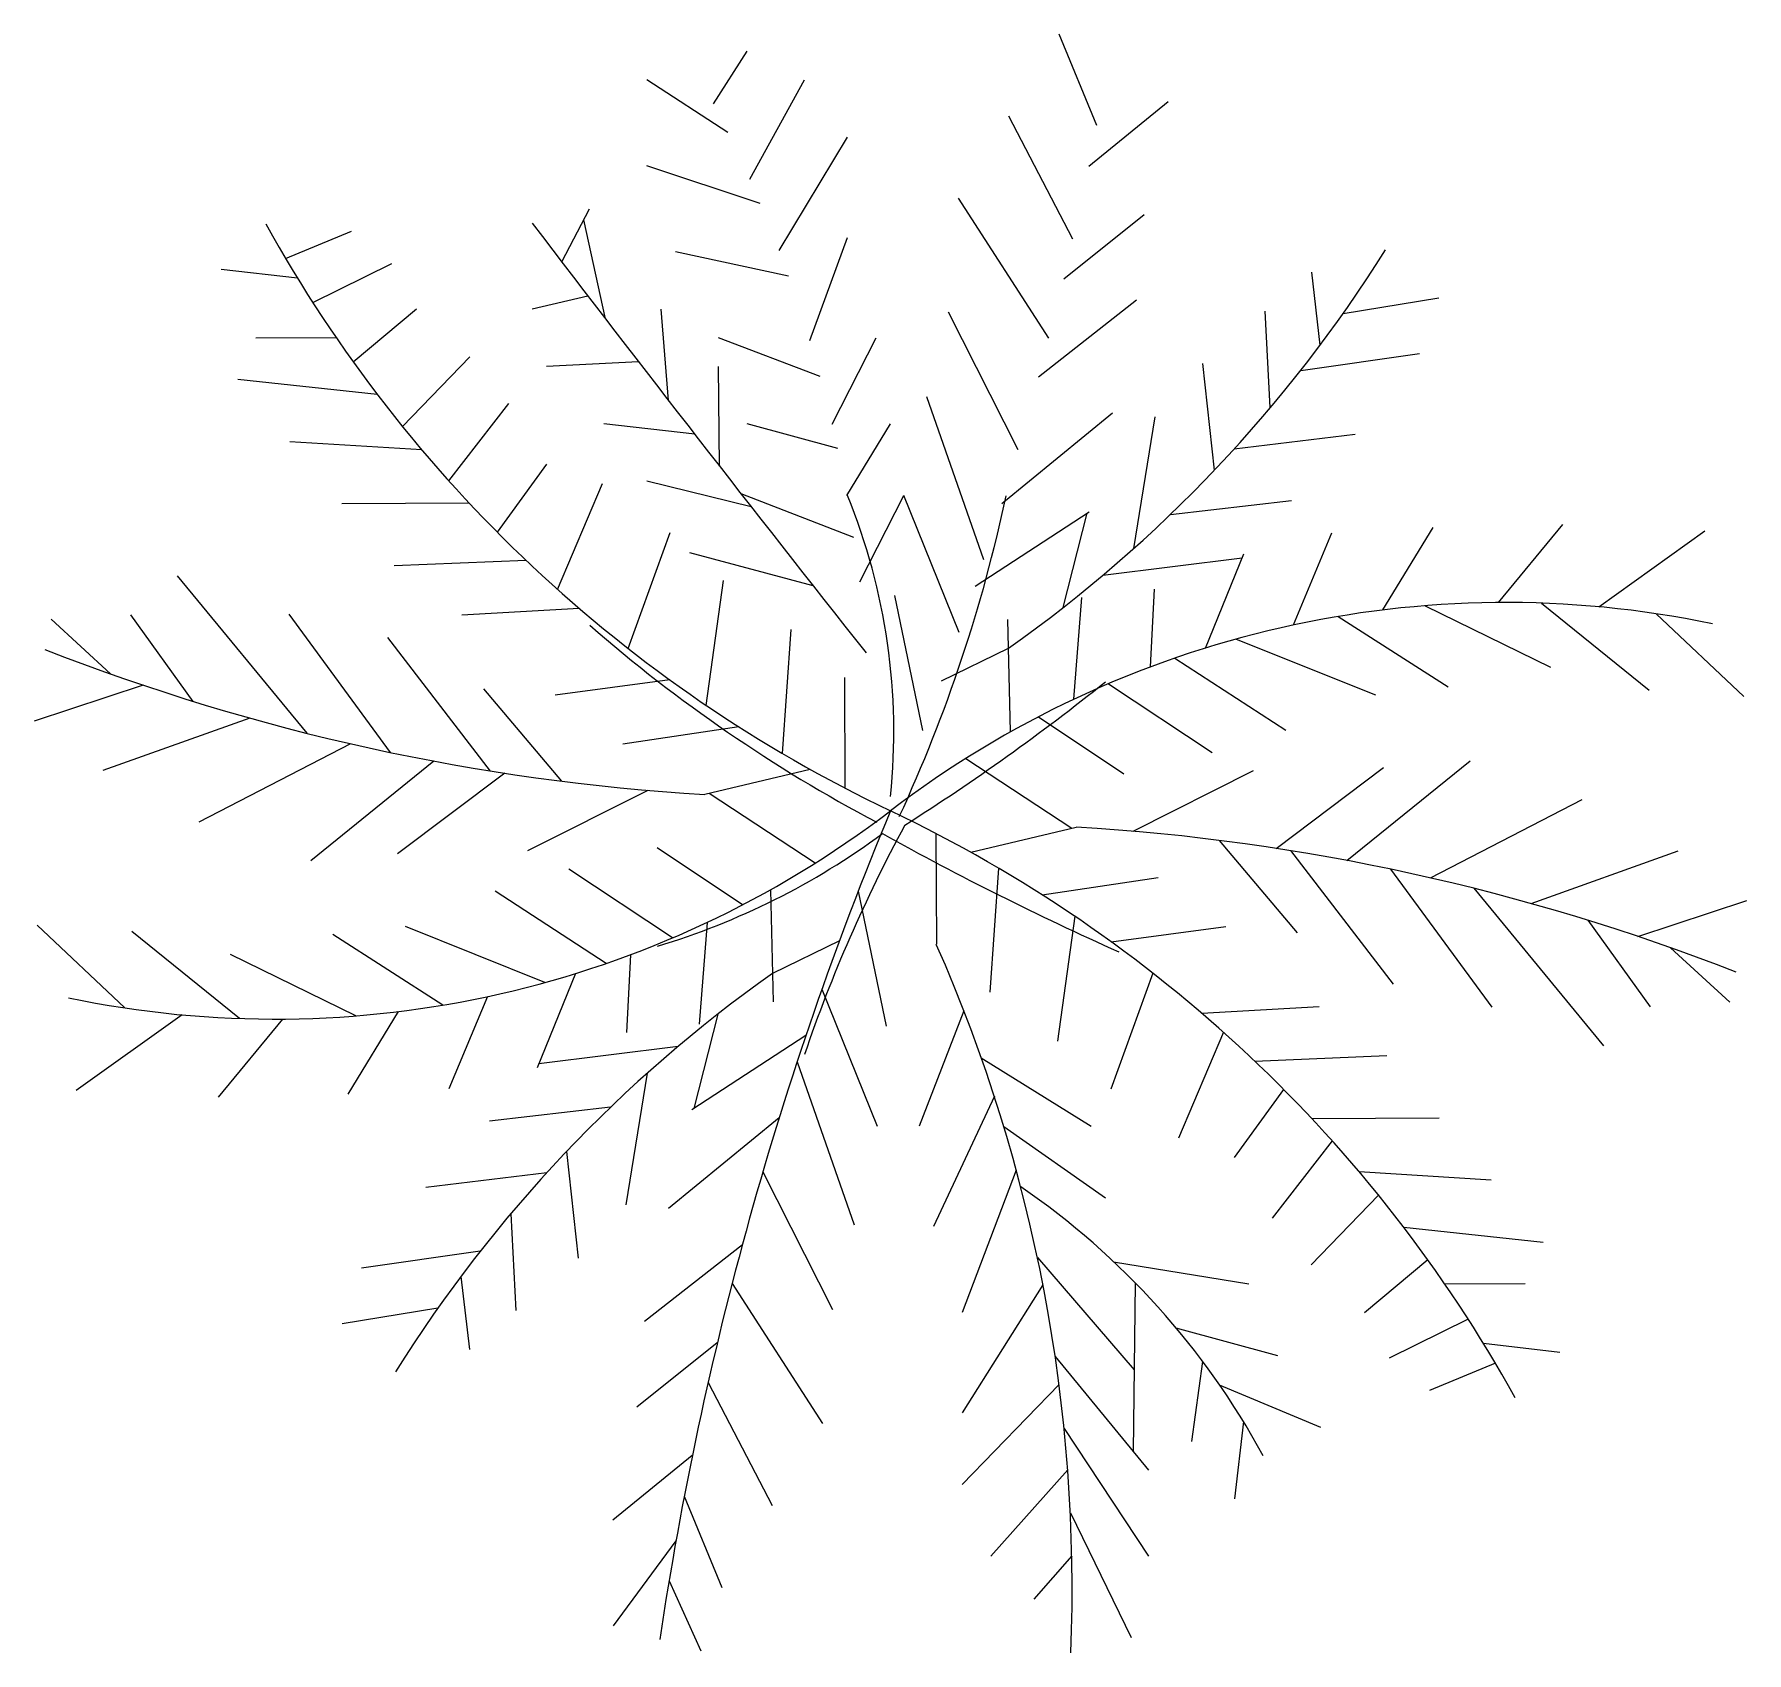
# Model space of a CAD drawing. Extents: x 39.17 to 41.16, y 20.54 to 22.42.
import ezdxf

# ---------------------------------------------------------------- set-up
doc = ezdxf.new("R2010")
doc.units = 0
doc.header["$LTSCALE"] = 0.6
doc.layers.get('0').update_dxf_attribs({"linetype": 'CONTINUOUS'})

msp = doc.modelspace()

# ---------------------------------------------------------------- linework, layer by layer
at = {"color": 0}
for p, q in [((40.4081, 22.3141), (40.3644, 22.4203)), ((39.9624, 22.3395), (40.0016, 22.4006)), ((39.9793, 22.306), (39.885, 22.3673)), ((40.0046, 22.2519), (40.0683, 22.3673)), ((40.3988, 22.267), (40.4914, 22.3423)), ((40.3804, 22.1819), (40.3059, 22.3251)), ((40.0388, 22.1688), (40.1183, 22.3006)), ((40.0168, 22.2237), (39.885, 22.2673)), ((40.3525, 22.0669), (40.2474, 22.2298)), ((39.7862, 22.1555), (39.8183, 22.2173)), ((40.3697, 22.1359), (40.4632, 22.2109)), ((39.4648, 22.1595), (39.5413, 22.1912)), ((39.8369, 22.0893), (39.8117, 22.2047)), ((40.0497, 22.1392), (39.9183, 22.1673)), ((40.0744, 22.0641), (40.1183, 22.184)), ((39.4787, 22.1365), (39.3897, 22.1469)), ((39.4965, 22.1083), (39.5882, 22.1536)), ((40.6679, 22.0588), (40.6581, 22.1437)), ((39.8165, 22.1159), (39.7516, 22.1006)), ((40.3406, 22.0219), (40.4545, 22.1113)), ((40.6947, 22.0957), (40.8061, 22.114)), ((39.5434, 22.0393), (39.6171, 22.1009)), ((39.9102, 21.9944), (39.9016, 22.1006)), ((40.3167, 21.937), (40.2357, 22.097)), ((40.61, 21.9861), (40.6039, 22.0982)), ((39.5238, 22.0672), (39.4301, 22.0671)), ((40.0865, 22.0223), (39.9683, 22.0673)), ((40.1005, 21.967), (40.1516, 22.0673)), ((40.6454, 22.0295), (40.7836, 22.049)), ((39.6007, 21.9642), (39.6791, 22.0453)), ((39.8754, 22.0394), (39.7683, 22.034)), ((39.9694, 21.9182), (39.9683, 22.034)), ((40.545, 21.9134), (40.5317, 22.0376)), ((39.5715, 22.0014), (39.4091, 22.0187)), ((39.6547, 21.9009), (39.7246, 21.9911)), ((40.2769, 21.8091), (40.2104, 21.9988)), ((39.9407, 21.9551), (39.835, 21.9673)), ((40.1069, 21.9387), (40.0016, 21.9673)), ((40.1177, 21.8839), (40.1683, 21.9673)), ((40.2978, 21.8745), (40.4263, 21.9799)), ((40.4511, 21.8224), (40.4761, 21.9756)), ((40.5679, 21.9381), (40.7085, 21.9552)), ((39.6233, 21.9369), (39.4697, 21.9465)), ((39.7111, 21.8412), (39.7686, 21.9203)), ((39.7812, 21.7746), (39.8335, 21.8979)), ((40.0063, 21.8709), (39.885, 21.9006)), ((39.6784, 21.8751), (39.5303, 21.8743)), ((40.1257, 21.8351), (39.9946, 21.8858)), ((40.1325, 21.7837), (40.1837, 21.884)), ((40.2481, 21.7248), (40.1837, 21.884)), ((40.4938, 21.862), (40.6348, 21.878)), ((40.2667, 21.7784), (40.3995, 21.8651)), ((40.3691, 21.7537), (40.3971, 21.8636)), ((40.8752, 21.7595), (40.9503, 21.8504)), ((39.8634, 21.7059), (39.9122, 21.8409)), ((40.637, 21.7334), (40.6817, 21.8404)), ((40.741, 21.7509), (40.7994, 21.8469)), ((40.9921, 21.7546), (41.1152, 21.8427)), ((39.7446, 21.8085), (39.5909, 21.802)), ((40.0784, 21.7788), (39.935, 21.8173)), ((40.4153, 21.7913), (40.5774, 21.8114)), ((40.5346, 21.7066), (40.5792, 21.816)), ((39.4898, 21.6075), (39.339, 21.7906)), ((39.9541, 21.6398), (39.9742, 21.7852)), ((40.4707, 21.6847), (40.4752, 21.7749)), ((39.8062, 21.7527), (39.6696, 21.745)), ((40.2059, 21.6107), (40.1735, 21.7678)), ((40.3816, 21.6471), (40.3908, 21.7655)), ((40.79, 21.7558), (40.9358, 21.6844)), ((40.9252, 21.7588), (41.0505, 21.6576)), ((39.2611, 21.6766), (39.1921, 21.74)), ((39.3574, 21.6446), (39.2848, 21.7452)), ((39.5867, 21.5852), (39.4689, 21.7458)), ((40.0428, 21.5838), (40.0529, 21.7282)), ((40.3077, 21.609), (40.3049, 21.7396)), ((40.689, 21.7433), (40.8167, 21.6613)), ((41.0587, 21.7465), (41.1607, 21.6503)), ((39.7031, 21.5636), (39.5837, 21.719)), ((40.5703, 21.717), (40.7322, 21.652)), ((40.2277, 21.6684), (40.3056, 21.7065)), ((40.4991, 21.6949), (40.6282, 21.6109)), ((39.9116, 21.6696), (39.7785, 21.6518)), ((40.1155, 21.5436), (40.115, 21.6725)), ((39.2992, 21.6634), (39.1725, 21.6217)), ((39.7859, 21.5517), (39.6955, 21.659)), ((40.4218, 21.6651), (40.5423, 21.585)), ((39.4234, 21.6251), (39.2522, 21.564)), ((39.992, 21.6149), (39.8572, 21.5947)), ((40.3405, 21.6267), (40.4398, 21.5605)), ((39.5403, 21.5953), (39.3641, 21.504)), ((39.6374, 21.5751), (39.494, 21.4592)), ((40.256, 21.5783), (40.379, 21.4972)), ((40.6991, 21.4595), (40.8426, 21.5754)), ((39.7196, 21.561), (39.5951, 21.4671)), ((40.075, 21.5654), (39.9525, 21.5362)), ((40.4506, 21.4936), (40.5906, 21.564)), ((40.617, 21.4736), (40.7415, 21.5675)), ((39.886, 21.541), (39.746, 21.4706)), ((40.0806, 21.4563), (39.9576, 21.5374)), ((40.7963, 21.4393), (40.9725, 21.5306)), ((40.2211, 21.491), (40.2216, 21.3621)), ((40.2616, 21.4692), (40.3841, 21.4984)), ((39.9961, 21.4079), (39.8968, 21.4741)), ((40.5507, 21.4829), (40.6411, 21.3756)), ((40.6335, 21.471), (40.7529, 21.3156)), ((40.9132, 21.4095), (41.0844, 21.4706)), ((39.9148, 21.3695), (39.7943, 21.4496)), ((40.2938, 21.4508), (40.2837, 21.3064)), ((40.7499, 21.4495), (40.8677, 21.2888)), ((40.3446, 21.4197), (40.4794, 21.4399)), ((39.8375, 21.3397), (39.7084, 21.4237)), ((40.0289, 21.4256), (40.0317, 21.295)), ((40.1307, 21.4239), (40.1631, 21.2668)), ((40.8468, 21.4272), (40.9976, 21.244)), ((41.0374, 21.3712), (41.1641, 21.4129)), ((40.3825, 21.3948), (40.3624, 21.2494)), ((40.9792, 21.39), (41.0518, 21.2894)), ((39.2779, 21.2881), (39.1759, 21.3843)), ((39.4114, 21.2758), (39.286, 21.377)), ((39.6476, 21.2913), (39.5199, 21.3733)), ((39.7663, 21.3176), (39.6044, 21.3826)), ((39.955, 21.3875), (39.9458, 21.2691)), ((40.425, 21.365), (40.5581, 21.3828)), ((39.5466, 21.2788), (39.4008, 21.3502)), ((39.8659, 21.3499), (39.8613, 21.2597)), ((40.1089, 21.3662), (40.031, 21.3282)), ((41.0755, 21.358), (41.1445, 21.2946)), ((39.802, 21.328), (39.7574, 21.2186)), ((40.4732, 21.3287), (40.4244, 21.1938)), ((39.6996, 21.3012), (39.6548, 21.1942)), ((40.0884, 21.3098), (40.1529, 21.1506)), ((39.3445, 21.28), (39.2214, 21.1919)), ((39.4614, 21.2751), (39.3863, 21.1842)), ((39.5956, 21.2838), (39.5372, 21.1877)), ((39.9675, 21.2809), (39.9395, 21.171)), ((40.2537, 21.2848), (40.2016, 21.1506)), ((40.5304, 21.2819), (40.667, 21.2896)), ((40.0699, 21.2562), (39.9371, 21.1695)), ((40.5554, 21.26), (40.5031, 21.1367)), ((39.9213, 21.2433), (39.7592, 21.2232)), ((40.592, 21.2261), (40.7457, 21.2326)), ((39.8855, 21.2123), (39.8605, 21.0591)), ((40.0597, 21.2255), (40.1262, 21.0358)), ((40.2739, 21.2301), (40.4016, 21.1506)), ((40.6255, 21.1934), (40.568, 21.1143)), ((39.8428, 21.1726), (39.7018, 21.1566)), ((40.2891, 21.1853), (40.2183, 21.034)), ((40.0387, 21.1601), (39.9103, 21.0547)), ((40.6582, 21.1595), (40.8063, 21.1603)), ((40.3001, 21.1502), (40.4183, 21.0673)), ((40.6819, 21.1337), (40.612, 21.0435)), ((39.7916, 21.1212), (39.8049, 20.997)), ((39.7687, 21.0965), (39.6281, 21.0794)), ((40.0199, 21.0976), (40.1009, 20.9376)), ((40.3146, 21.0996), (40.2516, 20.934)), ((40.7133, 21.0977), (40.8669, 21.0881)), ((40.7359, 21.0704), (40.6575, 20.9893)), ((39.7266, 21.0485), (39.7327, 20.9364)), ((40.7651, 21.0332), (40.9275, 21.0159)), ((39.996, 21.0127), (39.8821, 20.9233)), ((39.6912, 21.0051), (39.5529, 20.9856)), ((40.3392, 20.998), (40.4516, 20.8673)), ((40.4278, 20.993), (40.585, 20.9673)), ((40.7932, 20.9953), (40.7195, 20.9337)), ((39.6687, 20.9758), (39.6785, 20.8909)), ((39.9841, 20.9678), (40.0892, 20.8048)), ((40.3456, 20.9661), (40.2516, 20.8173)), ((40.4528, 20.9685), (40.4505, 20.7723)), ((40.8128, 20.9674), (40.9065, 20.9675)), ((39.6418, 20.9389), (39.5305, 20.9206)), ((40.5003, 20.9162), (40.6183, 20.884)), ((40.8401, 20.9263), (40.7484, 20.881)), ((39.9669, 20.8987), (39.8734, 20.8237)), ((40.8579, 20.8981), (40.9469, 20.8878)), ((40.3598, 20.8827), (40.4683, 20.7506)), ((40.5313, 20.877), (40.5183, 20.784)), ((40.8718, 20.8751), (40.7953, 20.8434)), ((39.9562, 20.8527), (40.0307, 20.7096)), ((40.3643, 20.8501), (40.2516, 20.734)), ((40.5507, 20.85), (40.6683, 20.8006)), ((40.3702, 20.7991), (40.4683, 20.6506)), ((40.5787, 20.807), (40.5683, 20.7173)), ((39.9378, 20.7676), (39.8452, 20.6923)), ((40.3744, 20.7511), (40.285, 20.6506)), ((39.9285, 20.7205), (39.9722, 20.6143)), ((40.3775, 20.7011), (40.448, 20.5559)), ((39.9188, 20.6684), (39.8456, 20.5695)), ((40.3792, 20.6509), (40.335, 20.6006)), ((39.9108, 20.6219), (39.9478, 20.5406))]:
    msp.add_line(p, q, dxfattribs=at)
for centre, radius, start, end in [((40.8695, 22.9918), 1.6327, 209.013, 244.5649), ((69.2787, 44.7414), 37.1475, 217.35778, 218.3338), ((39.3666, 23.0344), 1.6264, 305.2651, 327.8782), ((39.4433, 21.609), 0.7289, 354.0939, 22.1663), ((38.5519, 22.26), 1.791, 335.2614, 347.8687), ((40.884, 20.5812), 1.1783, 78.2366, 127.4012), ((40.9747, 23.0599), 1.7599, 228.9337, 242.1447), ((40.1026, 24.0483), 2.5166, 248.6108, 266.5795), ((38.8016, 23.684), 2.5847, 302.3578, 308.7175), ((39.4526, 22.4534), 1.1783, 258.2366, 307.4012), ((43.9328, 19.9498), 4.0778, 157.3939, 171.484), ((39.4671, 20.0428), 1.6327, 29.013, 64.5649), ((39.6492, 22.183), 0.8597, 286.7619, 306.3682), ((41.7266, 20.6673), 1.7525, 151.607, 161.1343), ((41.851, 24.5314), 3.4797, 240.9035, 245.9664), ((40.234, 18.9863), 2.5166, 68.6108, 86.5795), ((38.5231, 20.6127), 1.8564, 357.7013, 23.8056), ((40.97, 20.0002), 1.6264, 125.2651, 147.8782), ((39.8104, 20.3376), 0.9004, 28.5052, 55.5439)]:
    msp.add_arc(centre, radius, start, end, dxfattribs=at)

doc.saveas('drawing.dxf')
